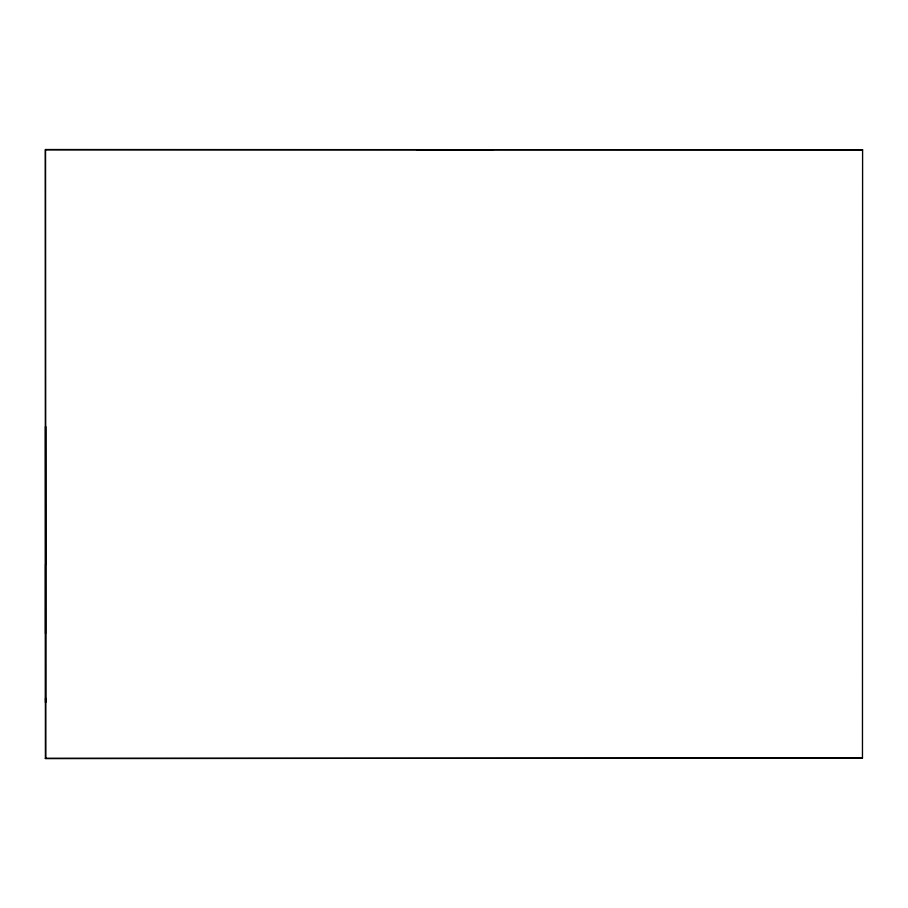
<?xml version="1.0" encoding="UTF-8"?>
<svg xmlns="http://www.w3.org/2000/svg" width="908" height="908" viewBox="0 0 908 908"><rect width="100%" height="100%" fill="white"/><g stroke="black" fill="none" stroke-linecap="round" stroke-linejoin="round"><path stroke-width="1.36" d="M45.4 758.464L45.434 149.536L862.6 149.82L862.464 758.089L45.4 758.464L862.464 758.089M45.548 697.968L45.559 702.69L45.57 426.431L45.616 564.583M45.797 758.43L45.434 149.536M862.6 149.82L45.831 149.786M491.489 149.877L492.806 149.877L416.749 149.741L420.642 149.877M45.502 564.538L45.514 633.602"/></g></svg>
